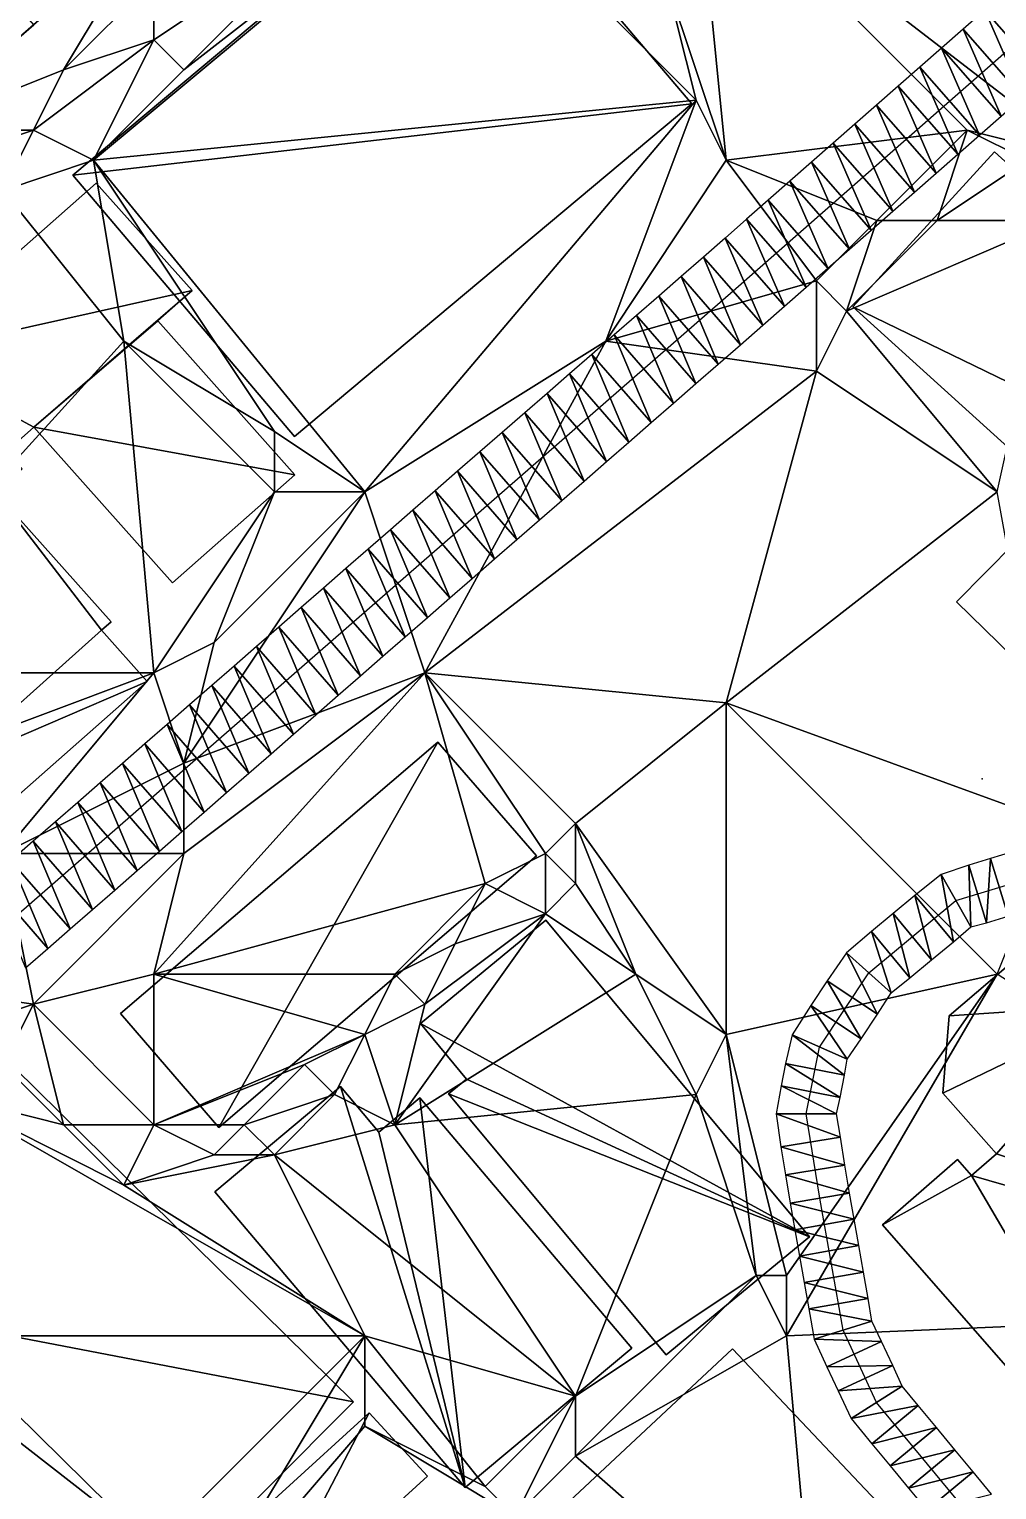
# Model space of a CAD drawing. Header units: metres. Extents: x -1103 to 901, y -902 to 905.
# Drawn here: x -598.3 to -534, y -18.2 to 78.7 of the extents above; entities that cross this region are included whole.
import ezdxf

# ---------------------------------------------------------------- set-up
doc = ezdxf.new("R2010")
doc.units = ezdxf.units.M
for name, color, linetype in [('OSM_BUILDING_FOOTPRINTS', 7, 'CONTINUOUS'), ('OSM_BUILDING_ROOFS', 1, 'CONTINUOUS'), ('OSM_BUILDING_WALLS', 8, 'CONTINUOUS'), ('OSM_ROAD_AXES', 2, 'CONTINUOUS'), ('OSM_ROAD_SURFACE', 9, 'CONTINUOUS'), ('OSM_TERRAIN', 3, 'CONTINUOUS'), ('OSM_TREES', 3, 'CONTINUOUS')]:
    doc.layers.add(name, color=color, linetype=linetype)

msp = doc.modelspace()

# ---------------------------------------------------------------- linework, layer by layer
at = {"layer": 'OSM_BUILDING_FOOTPRINTS'}
for points in [[(-568.991, 91.101, 11.291), (-554.278, 73.75, 11.291), (-580.663, 51.664, 11.291), (-595.376, 69.016, 11.291), (-568.991, 91.101, 11.291)], [(-534.183, 70.554, 12.477), (-498.822, 38.571, 12.477), (-508.25, 28.298, 12.477), (-543.6, 60.269, 12.477), (-534.183, 70.554, 12.477)], [(-593.829, 68.474, 10.467), (-587.462, 61.352, 10.467), (-589.739, 59.339, 10.467), (-580.63, 49.132, 10.467), (-588.755, 41.966, 10.467), (-597.963, 52.284, 10.467), (-599.786, 50.68, 10.467), (-598.747, 49.519, 10.467), (-600.516, 47.959, 10.467), (-592.845, 39.378, 10.467), (-593.486, 38.825, 10.467), (-590.446, 35.419, 10.467), (-602.959, 24.393, 10.467), (-605.921, 27.71, 10.467), (-603.611, 29.756, 10.467), (-610.973, 37.984, 10.467), (-613.603, 35.673, 10.467), (-622.856, 46.024, 10.467), (-608.375, 58.797, 10.467), (-606.806, 57.039, 10.467), (-593.829, 68.474, 10.467)], [(-536.703, 40.705, 12.965), (-532.845, 44.598, 12.965), (-525.439, 37.344, 12.965), (-529.297, 33.462, 12.965), (-536.703, 40.705, 12.965)], [(-592.225, 13.378, 11.656), (-571.146, 31.393, 11.656), (-564.602, 23.84, 11.656), (-585.692, 5.825, 11.656), (-592.225, 13.378, 11.656)], [(-563.983, 19.571, 12.97), (-546.474, -1.429, 12.97), (-555.991, -9.27, 12.97), (-570.427, 8.048, 12.97), (-569.233, 9.032, 12.97), (-572.306, 12.726, 12.97), (-563.983, 19.571, 12.97)], [(-516.684, 13.666, 13.575), (-516.231, 14.319, 13.575), (-495.726, -8.894, 13.575), (-517.855, -27.794, 13.575), (-541.621, -0.644, 13.575), (-536.647, 3.702, 13.575), (-535.707, 2.64, 13.575), (-534.06, 4.078, 13.575), (-537.62, 8.092, 13.575), (-537.2, 13.235, 13.575), (-532.502, 17.238, 13.575), (-527.749, 16.531, 13.575), (-525.361, 14.02, 13.575), (-520.929, 18.189, 13.575), (-516.684, 13.666, 13.575)], [(-605.556, -6.86, 12.326), (-612.277, -0.247, 12.326), (-605.224, 6.809, 12.326), (-600.781, 11.266, 12.326), (-576.739, -12.389, 12.326), (-588.234, -23.913, 12.326), (-605.556, -6.86, 12.326)], [(-585.958, 1.556, 12.648), (-577.612, 8.534, 12.648), (-575.059, 5.515, 12.648), (-572.34, 7.794, 12.648), (-558.268, -8.828, 12.648), (-569.333, -18.073, 12.648), (-585.958, 1.556, 12.648)], [(-551.569, -8.872, 13.722), (-540.096, -21.004, 13.722), (-553.448, -33.467, 13.722), (-555.018, -31.809, 13.722), (-566.381, -42.414, 13.722), (-570.946, -37.582, 13.722), (-576.285, -31.941, 13.722), (-551.569, -8.872, 13.722)], [(-571.82, -17.31, 13.683), (-583.382, -27.839, 13.683), (-587.262, -23.636, 13.683), (-575.7, -13.108, 13.683), (-571.82, -17.31, 13.683)]]:
    msp.add_polyline3d(points, close=True, dxfattribs=at)
at = {"layer": 'OSM_BUILDING_ROOFS'}
for points in [[(-655.099, 48.49, 55.066), (-589.717, 111.184, 55.066), (-605.203, 113.882, 55.066)], [(-655.099, 48.49, 55.066), (-586.114, 106.993, 55.066), (-589.717, 111.184, 55.066)], [(-554.278, 73.75, 80.491), (-568.991, 91.101, 80.491), (-595.376, 69.016, 80.491)], [(-554.278, 73.75, 80.491), (-595.376, 69.016, 80.491), (-580.663, 51.664, 80.491)], [(-498.822, 38.571, 24.077), (-534.183, 70.554, 24.077), (-543.6, 60.269, 24.077)], [(-587.462, 61.352, 38.067), (-593.829, 68.474, 38.067), (-606.806, 57.039, 38.067)], [(-597.963, 52.284, 38.067), (-587.462, 61.352, 38.067), (-606.806, 57.039, 38.067)], [(-597.963, 52.284, 38.067), (-589.739, 59.339, 38.067), (-587.462, 61.352, 38.067)], [(-498.822, 38.571, 24.077), (-543.6, 60.269, 24.077), (-508.25, 28.298, 24.077)], [(-597.963, 52.284, 38.067), (-580.63, 49.132, 38.067), (-589.739, 59.339, 38.067)], [(-599.786, 50.68, 38.067), (-597.963, 52.284, 38.067), (-606.806, 57.039, 38.067)], [(-597.963, 52.284, 38.067), (-588.755, 41.966, 38.067), (-580.63, 49.132, 38.067)], [(-603.611, 29.756, 38.067), (-593.486, 38.825, 38.067), (-600.516, 47.959, 38.067)], [(-593.486, 38.825, 38.067), (-592.845, 39.378, 38.067), (-600.516, 47.959, 38.067)], [(-532.845, 44.598, 22.965), (-536.703, 40.705, 22.965), (-529.297, 33.462, 22.965)], [(-603.611, 29.756, 38.067), (-590.446, 35.419, 38.067), (-593.486, 38.825, 38.067)], [(-603.611, 29.756, 38.067), (-602.959, 24.393, 38.067), (-590.446, 35.419, 38.067)], [(-571.146, 31.393, 32.856), (-592.225, 13.378, 32.856), (-585.692, 5.825, 32.856)], [(-571.146, 31.393, 32.856), (-585.692, 5.825, 32.856), (-564.602, 23.84, 32.856)], [(-546.474, -1.429, 24.57), (-563.983, 19.571, 24.57), (-572.306, 12.726, 24.57)], [(-525.361, 14.02, 21.975), (-532.502, 17.238, 21.975), (-537.2, 13.235, 21.975)], [(-525.361, 14.02, 21.975), (-537.2, 13.235, 21.975), (-537.62, 8.092, 21.975)], [(-525.361, 14.02, 21.975), (-537.62, 8.092, 21.975), (-534.06, 4.078, 21.975)], [(-495.726, -8.894, 21.975), (-525.361, 14.02, 21.975), (-534.06, 4.078, 21.975)], [(-546.474, -1.429, 24.57), (-572.306, 12.726, 24.57), (-569.233, 9.032, 24.57)], [(-605.556, -6.86, 23.926), (-576.739, -12.389, 23.926), (-600.781, 11.266, 23.926)], [(-546.474, -1.429, 24.57), (-569.233, 9.032, 24.57), (-570.427, 8.048, 24.57)], [(-577.612, 8.534, 17.848), (-585.958, 1.556, 17.848), (-569.333, -18.073, 17.848)], [(-569.333, -18.073, 17.848), (-575.059, 5.515, 17.848), (-577.612, 8.534, 17.848)], [(-569.333, -18.073, 17.848), (-572.34, 7.794, 17.848), (-575.059, 5.515, 17.848)], [(-569.333, -18.073, 17.848), (-558.268, -8.828, 17.848), (-572.34, 7.794, 17.848)], [(-546.474, -1.429, 24.57), (-570.427, 8.048, 24.57), (-555.991, -9.27, 24.57)], [(-495.726, -8.894, 21.975), (-534.06, 4.078, 21.975), (-535.707, 2.64, 21.975)], [(-535.707, 2.64, 21.975), (-536.647, 3.702, 21.975), (-541.621, -0.644, 21.975)], [(-535.707, 2.64, 21.975), (-541.621, -0.644, 21.975), (-517.855, -27.794, 21.975)], [(-535.707, 2.64, 21.975), (-517.855, -27.794, 21.975), (-495.726, -8.894, 21.975)], [(-605.556, -6.86, 23.926), (-588.234, -23.913, 23.926), (-576.739, -12.389, 23.926)], [(-540.096, -21.004, 18.922), (-551.569, -8.872, 18.922), (-576.285, -31.941, 18.922)], [(-583.382, -27.839, 34.883), (-575.7, -13.108, 34.883), (-587.262, -23.636, 34.883)], [(-583.382, -27.839, 34.883), (-571.82, -17.31, 34.883), (-575.7, -13.108, 34.883)]]:
    msp.add_3dface(points, dxfattribs=at)
at = {"layer": 'OSM_BUILDING_WALLS'}
for points in [[(-655.099, 48.49, 14.666), (-586.114, 106.993, 14.666), (-586.114, 106.993, 55.066)], [(-655.099, 48.49, 14.666), (-586.114, 106.993, 55.066), (-655.099, 48.49, 55.066)], [(-568.991, 91.101, 11.291), (-595.376, 69.016, 11.291), (-595.376, 69.016, 80.491)], [(-568.991, 91.101, 11.291), (-595.376, 69.016, 80.491), (-568.991, 91.101, 80.491)], [(-554.278, 73.75, 11.291), (-568.991, 91.101, 11.291), (-568.991, 91.101, 80.491)], [(-554.278, 73.75, 11.291), (-568.991, 91.101, 80.491), (-554.278, 73.75, 80.491)], [(-580.663, 51.664, 11.291), (-554.278, 73.75, 11.291), (-554.278, 73.75, 80.491)], [(-580.663, 51.664, 11.291), (-554.278, 73.75, 80.491), (-580.663, 51.664, 80.491)], [(-534.183, 70.554, 12.477), (-543.6, 60.269, 12.477), (-543.6, 60.269, 24.077)], [(-534.183, 70.554, 12.477), (-543.6, 60.269, 24.077), (-534.183, 70.554, 24.077)], [(-498.822, 38.571, 12.477), (-534.183, 70.554, 12.477), (-534.183, 70.554, 24.077)], [(-498.822, 38.571, 12.477), (-534.183, 70.554, 24.077), (-498.822, 38.571, 24.077)], [(-595.376, 69.016, 11.291), (-580.663, 51.664, 11.291), (-580.663, 51.664, 80.491)], [(-595.376, 69.016, 11.291), (-580.663, 51.664, 80.491), (-595.376, 69.016, 80.491)], [(-593.829, 68.474, 10.467), (-606.806, 57.039, 10.467), (-606.806, 57.039, 38.067)], [(-593.829, 68.474, 10.467), (-606.806, 57.039, 38.067), (-593.829, 68.474, 38.067)], [(-587.462, 61.352, 10.467), (-593.829, 68.474, 10.467), (-593.829, 68.474, 38.067)], [(-587.462, 61.352, 10.467), (-593.829, 68.474, 38.067), (-587.462, 61.352, 38.067)], [(-589.739, 59.339, 10.467), (-587.462, 61.352, 10.467), (-587.462, 61.352, 38.067)], [(-589.739, 59.339, 10.467), (-587.462, 61.352, 38.067), (-589.739, 59.339, 38.067)], [(-543.6, 60.269, 12.477), (-508.25, 28.298, 12.477), (-508.25, 28.298, 24.077)], [(-543.6, 60.269, 12.477), (-508.25, 28.298, 24.077), (-543.6, 60.269, 24.077)], [(-580.63, 49.132, 10.467), (-589.739, 59.339, 10.467), (-589.739, 59.339, 38.067)], [(-580.63, 49.132, 10.467), (-589.739, 59.339, 38.067), (-580.63, 49.132, 38.067)], [(-599.786, 50.68, 10.467), (-597.963, 52.284, 10.467), (-597.963, 52.284, 38.067)], [(-599.786, 50.68, 10.467), (-597.963, 52.284, 38.067), (-599.786, 50.68, 38.067)], [(-597.963, 52.284, 10.467), (-588.755, 41.966, 10.467), (-588.755, 41.966, 38.067)], [(-597.963, 52.284, 10.467), (-588.755, 41.966, 38.067), (-597.963, 52.284, 38.067)], [(-588.755, 41.966, 10.467), (-580.63, 49.132, 10.467), (-580.63, 49.132, 38.067)], [(-588.755, 41.966, 10.467), (-580.63, 49.132, 38.067), (-588.755, 41.966, 38.067)], [(-592.845, 39.378, 10.467), (-600.516, 47.959, 10.467), (-600.516, 47.959, 38.067)], [(-592.845, 39.378, 10.467), (-600.516, 47.959, 38.067), (-592.845, 39.378, 38.067)], [(-532.845, 44.598, 12.965), (-536.703, 40.705, 12.965), (-536.703, 40.705, 22.965)], [(-532.845, 44.598, 12.965), (-536.703, 40.705, 22.965), (-532.845, 44.598, 22.965)], [(-536.703, 40.705, 12.965), (-529.297, 33.462, 12.965), (-529.297, 33.462, 22.965)], [(-536.703, 40.705, 12.965), (-529.297, 33.462, 22.965), (-536.703, 40.705, 22.965)], [(-593.486, 38.825, 10.467), (-592.845, 39.378, 10.467), (-592.845, 39.378, 38.067)], [(-593.486, 38.825, 10.467), (-592.845, 39.378, 38.067), (-593.486, 38.825, 38.067)], [(-590.446, 35.419, 10.467), (-593.486, 38.825, 10.467), (-593.486, 38.825, 38.067)], [(-590.446, 35.419, 10.467), (-593.486, 38.825, 38.067), (-590.446, 35.419, 38.067)], [(-602.959, 24.393, 10.467), (-590.446, 35.419, 10.467), (-590.446, 35.419, 38.067)], [(-602.959, 24.393, 10.467), (-590.446, 35.419, 38.067), (-602.959, 24.393, 38.067)], [(-571.146, 31.393, 11.656), (-592.225, 13.378, 11.656), (-592.225, 13.378, 32.856)], [(-571.146, 31.393, 11.656), (-592.225, 13.378, 32.856), (-571.146, 31.393, 32.856)], [(-564.602, 23.84, 11.656), (-571.146, 31.393, 11.656), (-571.146, 31.393, 32.856)], [(-564.602, 23.84, 11.656), (-571.146, 31.393, 32.856), (-564.602, 23.84, 32.856)], [(-585.692, 5.825, 11.656), (-564.602, 23.84, 11.656), (-564.602, 23.84, 32.856)], [(-585.692, 5.825, 11.656), (-564.602, 23.84, 32.856), (-585.692, 5.825, 32.856)], [(-563.983, 19.571, 12.97), (-572.306, 12.726, 12.97), (-572.306, 12.726, 24.57)], [(-563.983, 19.571, 12.97), (-572.306, 12.726, 24.57), (-563.983, 19.571, 24.57)], [(-546.474, -1.429, 12.97), (-563.983, 19.571, 12.97), (-563.983, 19.571, 24.57)], [(-546.474, -1.429, 12.97), (-563.983, 19.571, 24.57), (-546.474, -1.429, 24.57)], [(-532.502, 17.238, 13.575), (-537.2, 13.235, 13.575), (-537.2, 13.235, 21.975)], [(-532.502, 17.238, 13.575), (-537.2, 13.235, 21.975), (-532.502, 17.238, 21.975)], [(-592.225, 13.378, 11.656), (-585.692, 5.825, 11.656), (-585.692, 5.825, 32.856)], [(-592.225, 13.378, 11.656), (-585.692, 5.825, 32.856), (-592.225, 13.378, 32.856)], [(-572.306, 12.726, 12.97), (-569.233, 9.032, 12.97), (-569.233, 9.032, 24.57)], [(-572.306, 12.726, 12.97), (-569.233, 9.032, 24.57), (-572.306, 12.726, 24.57)], [(-537.2, 13.235, 13.575), (-537.62, 8.092, 13.575), (-537.62, 8.092, 21.975)], [(-537.2, 13.235, 13.575), (-537.62, 8.092, 21.975), (-537.2, 13.235, 21.975)], [(-576.739, -12.389, 12.326), (-600.781, 11.266, 12.326), (-600.781, 11.266, 23.926)], [(-576.739, -12.389, 12.326), (-600.781, 11.266, 23.926), (-576.739, -12.389, 23.926)], [(-569.233, 9.032, 12.97), (-570.427, 8.048, 12.97), (-570.427, 8.048, 24.57)], [(-569.233, 9.032, 12.97), (-570.427, 8.048, 24.57), (-569.233, 9.032, 24.57)], [(-577.612, 8.534, 12.648), (-585.958, 1.556, 12.648), (-585.958, 1.556, 17.848)], [(-577.612, 8.534, 12.648), (-585.958, 1.556, 17.848), (-577.612, 8.534, 17.848)], [(-575.059, 5.515, 12.648), (-577.612, 8.534, 12.648), (-577.612, 8.534, 17.848)], [(-575.059, 5.515, 12.648), (-577.612, 8.534, 17.848), (-575.059, 5.515, 17.848)], [(-572.34, 7.794, 12.648), (-575.059, 5.515, 12.648), (-575.059, 5.515, 17.848)], [(-572.34, 7.794, 12.648), (-575.059, 5.515, 17.848), (-572.34, 7.794, 17.848)], [(-558.268, -8.828, 12.648), (-572.34, 7.794, 12.648), (-572.34, 7.794, 17.848)], [(-558.268, -8.828, 12.648), (-572.34, 7.794, 17.848), (-558.268, -8.828, 17.848)], [(-570.427, 8.048, 12.97), (-555.991, -9.27, 12.97), (-555.991, -9.27, 24.57)], [(-570.427, 8.048, 12.97), (-555.991, -9.27, 24.57), (-570.427, 8.048, 24.57)], [(-537.62, 8.092, 13.575), (-534.06, 4.078, 13.575), (-534.06, 4.078, 21.975)], [(-537.62, 8.092, 13.575), (-534.06, 4.078, 21.975), (-537.62, 8.092, 21.975)], [(-534.06, 4.078, 13.575), (-535.707, 2.64, 13.575), (-535.707, 2.64, 21.975)], [(-534.06, 4.078, 13.575), (-535.707, 2.64, 21.975), (-534.06, 4.078, 21.975)], [(-536.647, 3.702, 13.575), (-541.621, -0.644, 13.575), (-541.621, -0.644, 21.975)], [(-536.647, 3.702, 13.575), (-541.621, -0.644, 21.975), (-536.647, 3.702, 21.975)], [(-535.707, 2.64, 13.575), (-536.647, 3.702, 13.575), (-536.647, 3.702, 21.975)], [(-535.707, 2.64, 13.575), (-536.647, 3.702, 21.975), (-535.707, 2.64, 21.975)], [(-585.958, 1.556, 12.648), (-569.333, -18.073, 12.648), (-569.333, -18.073, 17.848)], [(-585.958, 1.556, 12.648), (-569.333, -18.073, 17.848), (-585.958, 1.556, 17.848)], [(-541.621, -0.644, 13.575), (-517.855, -27.794, 13.575), (-517.855, -27.794, 21.975)], [(-541.621, -0.644, 13.575), (-517.855, -27.794, 21.975), (-541.621, -0.644, 21.975)], [(-555.991, -9.27, 12.97), (-546.474, -1.429, 12.97), (-546.474, -1.429, 24.57)], [(-555.991, -9.27, 12.97), (-546.474, -1.429, 24.57), (-555.991, -9.27, 24.57)], [(-605.556, -6.86, 12.326), (-588.234, -23.913, 12.326), (-588.234, -23.913, 23.926)], [(-605.556, -6.86, 12.326), (-588.234, -23.913, 23.926), (-605.556, -6.86, 23.926)], [(-551.569, -8.872, 13.722), (-576.285, -31.941, 13.722), (-576.285, -31.941, 18.922)], [(-551.569, -8.872, 13.722), (-576.285, -31.941, 18.922), (-551.569, -8.872, 18.922)], [(-569.333, -18.073, 12.648), (-558.268, -8.828, 12.648), (-558.268, -8.828, 17.848)], [(-569.333, -18.073, 12.648), (-558.268, -8.828, 17.848), (-569.333, -18.073, 17.848)], [(-540.096, -21.004, 13.722), (-551.569, -8.872, 13.722), (-551.569, -8.872, 18.922)], [(-540.096, -21.004, 13.722), (-551.569, -8.872, 18.922), (-540.096, -21.004, 18.922)], [(-588.234, -23.913, 12.326), (-576.739, -12.389, 12.326), (-576.739, -12.389, 23.926)], [(-588.234, -23.913, 12.326), (-576.739, -12.389, 23.926), (-588.234, -23.913, 23.926)], [(-575.7, -13.108, 13.683), (-587.262, -23.636, 13.683), (-587.262, -23.636, 34.883)], [(-575.7, -13.108, 13.683), (-587.262, -23.636, 34.883), (-575.7, -13.108, 34.883)], [(-571.82, -17.31, 13.683), (-575.7, -13.108, 13.683), (-575.7, -13.108, 34.883)], [(-571.82, -17.31, 13.683), (-575.7, -13.108, 34.883), (-571.82, -17.31, 34.883)], [(-583.382, -27.839, 13.683), (-571.82, -17.31, 13.683), (-571.82, -17.31, 34.883)], [(-583.382, -27.839, 13.683), (-571.82, -17.31, 34.883), (-583.382, -27.839, 34.883)]]:
    msp.add_3dface(points, dxfattribs=at)
at = {"layer": 'OSM_ROAD_AXES'}
for points in [[(-442.15, 156.582, 13.492), (-452.386, 147.746, 13.94), (-489.979, 114.879, 14.143), (-529.971, 80.219, 14.083), (-551.537, 61.319, 13.993), (-625.729, -3.299, 14.549)], [(-515.39, -34.473, 15.973), (-519.922, -34.285, 15.976), (-523.106, -33.401, 15.952), (-527.406, -30.083, 15.911), (-542.008, -12.422, 15.909), (-544.241, -7.622, 15.937), (-545.788, 1.136, 15.724), (-546.684, 6.721, 15.798), (-545.8, 11.156, 15.866), (-542.528, 16.088, 15.838), (-536.747, 20.877, 15.698), (-530.966, 22.635, 15.567), (-523.029, 22.934, 15.301), (-515.999, 19.76, 15.198), (-505.022, 7.838, 15.401), (-495.461, -2.701, 15.844), (-489.757, -8.739, 15.911), (-483.976, -15.275, 15.769)]]:
    msp.add_polyline3d(points, dxfattribs=at)
at = {"layer": 'OSM_ROAD_SURFACE'}
for points in [[(-601.904, 83.514, 14.148), (-599.474, 77.68, 13.953), (-597.974, 78.981, 14.004)], [(-533.386, 81.215, 14.13), (-534.824, 79.955, 14.138), (-530.869, 75.443, 14.157)], [(-534.824, 79.955, 14.138), (-536.262, 78.695, 14.145), (-532.307, 74.183, 14.165)], [(-534.824, 79.955, 14.138), (-532.307, 74.183, 14.165), (-530.869, 75.443, 14.157)], [(-536.262, 78.695, 14.145), (-537.7, 77.435, 14.151), (-533.745, 72.923, 14.132)], [(-536.262, 78.695, 14.145), (-533.745, 72.923, 14.132), (-532.307, 74.183, 14.165)], [(-537.7, 77.435, 14.151), (-539.137, 76.175, 14.095), (-535.183, 71.663, 14.165)], [(-537.7, 77.435, 14.151), (-535.183, 71.663, 14.165), (-533.745, 72.923, 14.132)], [(-539.137, 76.175, 14.095), (-540.575, 74.915, 14.065), (-536.62, 70.403, 14.254)], [(-539.137, 76.175, 14.095), (-536.62, 70.403, 14.254), (-535.183, 71.663, 14.165)], [(-540.575, 74.915, 14.065), (-542.013, 73.655, 14.051), (-538.058, 69.143, 14.226)], [(-540.575, 74.915, 14.065), (-538.058, 69.143, 14.226), (-536.62, 70.403, 14.254)], [(-542.013, 73.655, 14.051), (-543.45, 72.395, 14.037), (-539.496, 67.883, 14.199)], [(-542.013, 73.655, 14.051), (-539.496, 67.883, 14.199), (-538.058, 69.143, 14.226)], [(-543.45, 72.395, 14.037), (-544.888, 71.135, 14.023), (-540.933, 66.623, 14.172)], [(-543.45, 72.395, 14.037), (-540.933, 66.623, 14.172), (-539.496, 67.883, 14.199)], [(-544.888, 71.135, 14.023), (-546.326, 69.875, 14.023), (-542.371, 65.363, 14.147)], [(-544.888, 71.135, 14.023), (-542.371, 65.363, 14.147), (-540.933, 66.623, 14.172)], [(-546.326, 69.875, 14.023), (-547.763, 68.615, 14.027), (-543.809, 64.103, 14.108)], [(-546.326, 69.875, 14.023), (-543.809, 64.103, 14.108), (-542.371, 65.363, 14.147)], [(-547.763, 68.615, 14.027), (-549.201, 67.355, 14.026), (-545.247, 62.843, 14.088)], [(-547.763, 68.615, 14.027), (-545.247, 62.843, 14.088), (-543.809, 64.103, 14.108)], [(-549.201, 67.355, 14.026), (-550.639, 66.095, 14.021), (-546.684, 61.583, 14.088)], [(-549.201, 67.355, 14.026), (-546.684, 61.583, 14.088), (-545.247, 62.843, 14.088)], [(-550.639, 66.095, 14.021), (-552.077, 64.835, 14.016), (-548.122, 60.323, 14.099)], [(-550.639, 66.095, 14.021), (-548.122, 60.323, 14.099), (-546.684, 61.583, 14.088)], [(-552.077, 64.835, 14.016), (-553.511, 63.579, 14.011), (-549.563, 59.06, 14.11)], [(-552.077, 64.835, 14.016), (-549.563, 59.06, 14.11), (-548.122, 60.323, 14.099)], [(-553.511, 63.579, 14.011), (-554.991, 62.289, 14.006), (-551.051, 57.765, 14.121)], [(-553.511, 63.579, 14.011), (-551.051, 57.765, 14.121), (-549.563, 59.06, 14.11)], [(-554.991, 62.289, 14.006), (-556.475, 60.997, 14), (-552.534, 56.472, 14.123)], [(-554.991, 62.289, 14.006), (-552.534, 56.472, 14.123), (-551.051, 57.765, 14.121)], [(-556.475, 60.997, 14), (-557.959, 59.704, 13.995), (-554.018, 55.18, 14.105)], [(-556.475, 60.997, 14), (-554.018, 55.18, 14.105), (-552.534, 56.472, 14.123)], [(-557.959, 59.704, 13.995), (-559.443, 58.412, 13.99), (-555.502, 53.888, 14.087)], [(-557.959, 59.704, 13.995), (-555.502, 53.888, 14.087), (-554.018, 55.18, 14.105)], [(-559.443, 58.412, 13.99), (-560.927, 57.12, 13.974), (-556.986, 52.595, 14.069)], [(-559.443, 58.412, 13.99), (-556.986, 52.595, 14.069), (-555.502, 53.888, 14.087)], [(-560.927, 57.12, 13.974), (-562.41, 55.827, 13.952), (-558.47, 51.303, 14.051)], [(-560.927, 57.12, 13.974), (-558.47, 51.303, 14.051), (-556.986, 52.595, 14.069)], [(-562.41, 55.827, 13.952), (-563.894, 54.535, 13.93), (-559.954, 50.01, 14.032)], [(-562.41, 55.827, 13.952), (-559.954, 50.01, 14.032), (-558.47, 51.303, 14.051)], [(-563.894, 54.535, 13.93), (-565.378, 53.243, 13.908), (-561.437, 48.718, 14.014)], [(-563.894, 54.535, 13.93), (-561.437, 48.718, 14.014), (-559.954, 50.01, 14.032)], [(-565.378, 53.243, 13.908), (-566.862, 51.95, 13.885), (-562.921, 47.426, 13.996)], [(-565.378, 53.243, 13.908), (-562.921, 47.426, 13.996), (-561.437, 48.718, 14.014)], [(-566.862, 51.95, 13.885), (-568.346, 50.658, 13.863), (-564.405, 46.133, 13.978)], [(-566.862, 51.95, 13.885), (-564.405, 46.133, 13.978), (-562.921, 47.426, 13.996)], [(-568.346, 50.658, 13.863), (-569.83, 49.365, 13.841), (-565.889, 44.841, 13.959)], [(-568.346, 50.658, 13.863), (-565.889, 44.841, 13.959), (-564.405, 46.133, 13.978)], [(-569.83, 49.365, 13.841), (-571.313, 48.073, 13.819), (-567.373, 43.549, 13.941)], [(-569.83, 49.365, 13.841), (-567.373, 43.549, 13.941), (-565.889, 44.841, 13.959)], [(-571.313, 48.073, 13.819), (-572.797, 46.781, 13.797), (-568.857, 42.256, 13.922)], [(-571.313, 48.073, 13.819), (-568.857, 42.256, 13.922), (-567.373, 43.549, 13.941)], [(-572.797, 46.781, 13.797), (-574.281, 45.488, 13.775), (-570.34, 40.964, 13.899)], [(-572.797, 46.781, 13.797), (-570.34, 40.964, 13.899), (-568.857, 42.256, 13.922)], [(-574.281, 45.488, 13.775), (-575.765, 44.196, 13.73), (-571.824, 39.671, 13.877)], [(-574.281, 45.488, 13.775), (-571.824, 39.671, 13.877), (-570.34, 40.964, 13.899)], [(-575.765, 44.196, 13.73), (-577.249, 42.904, 13.667), (-573.308, 38.379, 13.844)], [(-575.765, 44.196, 13.73), (-573.308, 38.379, 13.844), (-571.824, 39.671, 13.877)], [(-577.249, 42.904, 13.667), (-578.733, 41.611, 13.604), (-574.792, 37.087, 13.781)], [(-577.249, 42.904, 13.667), (-574.792, 37.087, 13.781), (-573.308, 38.379, 13.844)], [(-578.733, 41.611, 13.604), (-580.216, 40.319, 13.54), (-576.276, 35.794, 13.717)], [(-578.733, 41.611, 13.604), (-576.276, 35.794, 13.717), (-574.792, 37.087, 13.781)], [(-580.216, 40.319, 13.54), (-581.7, 39.026, 13.477), (-577.76, 34.502, 13.654)], [(-580.216, 40.319, 13.54), (-577.76, 34.502, 13.654), (-576.276, 35.794, 13.717)], [(-581.7, 39.026, 13.477), (-583.184, 37.734, 13.409), (-579.243, 33.21, 13.589)], [(-581.7, 39.026, 13.477), (-579.243, 33.21, 13.589), (-577.76, 34.502, 13.654)], [(-583.184, 37.734, 13.409), (-584.668, 36.442, 13.337), (-580.727, 31.917, 13.503)], [(-583.184, 37.734, 13.409), (-580.727, 31.917, 13.503), (-579.243, 33.21, 13.589)], [(-584.668, 36.442, 13.337), (-586.152, 35.149, 13.265), (-582.211, 30.625, 13.418)], [(-584.668, 36.442, 13.337), (-582.211, 30.625, 13.418), (-580.727, 31.917, 13.503)], [(-586.152, 35.149, 13.265), (-587.636, 33.857, 13.126), (-583.695, 29.332, 13.333)], [(-586.152, 35.149, 13.265), (-583.695, 29.332, 13.333), (-582.211, 30.625, 13.418)], [(-587.636, 33.857, 13.126), (-589.119, 32.565, 12.95), (-585.179, 28.04, 13.247)], [(-587.636, 33.857, 13.126), (-585.179, 28.04, 13.247), (-583.695, 29.332, 13.333)], [(-589.119, 32.565, 12.95), (-590.603, 31.272, 12.944), (-586.663, 26.748, 13.162)], [(-589.119, 32.565, 12.95), (-586.663, 26.748, 13.162), (-585.179, 28.04, 13.247)], [(-590.603, 31.272, 12.944), (-592.087, 29.98, 12.938), (-588.146, 25.455, 13.079)], [(-590.603, 31.272, 12.944), (-588.146, 25.455, 13.079), (-586.663, 26.748, 13.162)], [(-592.087, 29.98, 12.938), (-593.571, 28.688, 12.932), (-589.63, 24.163, 13.017)], [(-592.087, 29.98, 12.938), (-589.63, 24.163, 13.017), (-588.146, 25.455, 13.079)], [(-593.571, 28.688, 12.932), (-595.055, 27.395, 12.925), (-591.114, 22.871, 13.015)], [(-593.571, 28.688, 12.932), (-591.114, 22.871, 13.015), (-589.63, 24.163, 13.017)], [(-595.055, 27.395, 12.925), (-596.539, 26.103, 12.919), (-592.598, 21.578, 13.021)], [(-595.055, 27.395, 12.925), (-592.598, 21.578, 13.021), (-591.114, 22.871, 13.015)], [(-596.539, 26.103, 12.919), (-598.022, 24.81, 12.895), (-594.082, 20.286, 13.027)], [(-596.539, 26.103, 12.919), (-594.082, 20.286, 13.027), (-592.598, 21.578, 13.021)], [(-598.022, 24.81, 12.895), (-599.506, 23.518, 12.858), (-595.566, 18.994, 13.033)], [(-598.022, 24.81, 12.895), (-595.566, 18.994, 13.033), (-594.082, 20.286, 13.027)], [(-599.506, 23.518, 12.858), (-600.99, 22.226, 12.891), (-597.049, 17.701, 13.039)], [(-599.506, 23.518, 12.858), (-597.049, 17.701, 13.039), (-595.566, 18.994, 13.033)], [(-534.719, 19.403, 15.842), (-534.438, 23.669, 15.585), (-535.883, 23.23, 15.608)], [(-534.719, 19.403, 15.842), (-533.274, 19.842, 15.819), (-534.438, 23.669, 15.585)], [(-533.274, 19.842, 15.819), (-532.993, 24.109, 15.562), (-534.438, 23.669, 15.585)], [(-536.916, 18.139, 15.901), (-537.732, 22.617, 15.641), (-539.468, 21.22, 15.717)], [(-535.761, 19.136, 15.856), (-535.883, 23.23, 15.608), (-537.732, 22.617, 15.641)], [(-536.916, 18.139, 15.901), (-535.761, 19.136, 15.856), (-537.732, 22.617, 15.641)], [(-535.761, 19.136, 15.856), (-534.719, 19.403, 15.842), (-535.883, 23.23, 15.608)], [(-600.99, 22.226, 12.891), (-598.533, 16.409, 13.046), (-597.049, 17.701, 13.039)], [(-538.361, 16.942, 15.927), (-539.468, 21.22, 15.717), (-540.913, 20.023, 15.744)], [(-538.361, 16.942, 15.927), (-536.916, 18.139, 15.901), (-539.468, 21.22, 15.717)], [(-539.807, 15.745, 15.953), (-540.913, 20.023, 15.744), (-542.358, 18.825, 15.77)], [(-539.807, 15.745, 15.953), (-538.361, 16.942, 15.927), (-540.913, 20.023, 15.744)], [(-541.036, 14.756, 15.974), (-542.358, 18.825, 15.77), (-544.02, 17.42, 15.801)], [(-541.036, 14.756, 15.974), (-539.807, 15.745, 15.953), (-542.358, 18.825, 15.77)], [(-541.952, 13.338, 15.968), (-544.02, 17.42, 15.801), (-545.285, 15.55, 15.861)], [(-541.952, 13.338, 15.968), (-541.036, 14.756, 15.974), (-544.02, 17.42, 15.801)], [(-543.042, 11.694, 15.939), (-545.285, 15.55, 15.861), (-546.376, 13.905, 15.913)], [(-543.042, 11.694, 15.939), (-541.952, 13.338, 15.968), (-545.285, 15.55, 15.861)], [(-543.971, 10.345, 15.914), (-546.376, 13.905, 15.913), (-547.628, 11.967, 15.917)], [(-543.971, 10.345, 15.914), (-543.042, 11.694, 15.939), (-546.376, 13.905, 15.913)], [(-544.133, 9.286, 15.898), (-547.628, 11.967, 15.917), (-548.056, 10.069, 15.888)], [(-544.133, 9.286, 15.898), (-543.971, 10.345, 15.914), (-547.628, 11.967, 15.917)], [(-544.428, 7.808, 15.876), (-548.056, 10.069, 15.888), (-548.351, 8.59, 15.865)], [(-544.428, 7.808, 15.876), (-544.133, 9.286, 15.898), (-548.056, 10.069, 15.888)], [(-544.684, 6.723, 15.859), (-548.351, 8.59, 15.865), (-548.684, 6.719, 15.837)], [(-544.684, 6.723, 15.859), (-544.428, 7.808, 15.876), (-548.351, 8.59, 15.865)], [(-544.411, 5.176, 15.839), (-544.684, 6.723, 15.859), (-548.684, 6.719, 15.837)], [(-544.411, 5.176, 15.839), (-548.684, 6.719, 15.837), (-548.36, 4.543, 15.808)], [(-544.112, 3.314, 15.814), (-544.411, 5.176, 15.839), (-548.36, 4.543, 15.808)], [(-544.112, 3.314, 15.814), (-548.36, 4.543, 15.808), (-548.062, 2.681, 15.783)], [(-543.816, 1.468, 15.834), (-544.112, 3.314, 15.814), (-548.062, 2.681, 15.783)], [(-543.816, 1.468, 15.834), (-548.062, 2.681, 15.783), (-547.761, 0.804, 15.759)], [(-543.509, -0.267, 16.001), (-543.816, 1.468, 15.834), (-547.761, 0.804, 15.759)], [(-543.509, -0.267, 16.001), (-547.761, 0.804, 15.759), (-547.448, -0.963, 15.735)], [(-543.2, -2.019, 16), (-543.509, -0.267, 16.001), (-547.448, -0.963, 15.735)], [(-543.2, -2.019, 16), (-547.448, -0.963, 15.735), (-547.139, -2.715, 15.712)], [(-542.89, -3.771, 15.997), (-543.2, -2.019, 16), (-547.139, -2.715, 15.712)], [(-542.89, -3.771, 15.997), (-547.139, -2.715, 15.712), (-546.829, -4.467, 15.876)], [(-542.581, -5.523, 15.994), (-542.89, -3.771, 15.997), (-546.829, -4.467, 15.876)], [(-542.581, -5.523, 15.994), (-546.829, -4.467, 15.876), (-546.52, -6.219, 15.987)], [(-542.333, -7.023, 15.991), (-542.581, -5.523, 15.994), (-546.52, -6.219, 15.987)], [(-542.333, -7.023, 15.991), (-546.52, -6.219, 15.987), (-546.149, -8.222, 15.982)], [(-541.683, -8.379, 15.986), (-542.333, -7.023, 15.991), (-546.149, -8.222, 15.982)], [(-541.683, -8.379, 15.986), (-546.149, -8.222, 15.982), (-545.31, -10.066, 15.971)], [(-540.939, -9.979, 15.976), (-541.683, -8.379, 15.986), (-545.31, -10.066, 15.971)], [(-540.939, -9.979, 15.976), (-545.31, -10.066, 15.971), (-544.566, -11.666, 15.961)], [(-540.322, -11.346, 15.968), (-540.939, -9.979, 15.976), (-544.566, -11.666, 15.961)], [(-540.322, -11.346, 15.968), (-544.566, -11.666, 15.961), (-543.694, -13.498, 15.95)], [(-539.25, -12.619, 15.961), (-540.322, -11.346, 15.968), (-543.694, -13.498, 15.95)], [(-539.25, -12.619, 15.961), (-543.694, -13.498, 15.95), (-542.332, -15.168, 15.94)], [(-538.033, -14.091, 15.953), (-539.25, -12.619, 15.961), (-542.332, -15.168, 15.94)], [(-538.033, -14.091, 15.953), (-542.332, -15.168, 15.94), (-541.116, -16.64, 15.932)], [(-536.816, -15.563, 15.944), (-538.033, -14.091, 15.953), (-541.116, -16.64, 15.932)], [(-536.816, -15.563, 15.944), (-541.116, -16.64, 15.932), (-539.899, -18.112, 15.924)], [(-535.599, -17.035, 15.936), (-536.816, -15.563, 15.944), (-539.899, -18.112, 15.924)], [(-535.599, -17.035, 15.936), (-539.899, -18.112, 15.924), (-538.682, -19.583, 15.915)], [(-534.382, -18.506, 15.927), (-535.599, -17.035, 15.936), (-538.682, -19.583, 15.915)]]:
    msp.add_3dface(points, dxfattribs=at)
at = {"layer": 'OSM_TERRAIN'}
for points in [[(-528, 70, 14.133), (-520, 92, 14.017), (-554, 90, 14.051)], [(-594, 70, 13.484), (-570, 90, 13.484), (-588, 76, 13.356)], [(-594, 70, 13.484), (-554, 74, 13.518), (-570, 90, 13.484)], [(-588, 76, 13.356), (-570, 90, 13.484), (-578, 86, 13.6)], [(-570, 90, 13.484), (-554, 74, 13.518), (-556, 82, 13.888)], [(-556, 82, 13.888), (-552, 70, 13.936), (-554, 90, 14.051)], [(-552, 70, 13.936), (-536, 72, 14.016), (-554, 90, 14.051)], [(-536, 72, 14.016), (-528, 70, 14.133), (-554, 90, 14.051)], [(-606, 72, 13.677), (-596, 76, 13.064), (-590, 86, 14.248)], [(-606, 72, 13.677), (-590, 86, 14.248), (-600, 86, 14.23)], [(-596, 76, 13.064), (-590, 82, 13.333), (-590, 86, 14.248)], [(-588, 76, 13.356), (-578, 86, 13.6), (-590, 78, 12.963)], [(-590, 78, 12.963), (-578, 86, 13.6), (-590, 82, 13.333)], [(-596, 76, 13.064), (-590, 78, 12.963), (-590, 82, 13.333)], [(-552, 70, 13.936), (-556, 82, 13.888), (-554, 74, 13.518)], [(-598, 72, 12.677), (-594, 70, 13.484), (-590, 78, 12.963)], [(-598, 72, 12.677), (-590, 78, 12.963), (-596, 76, 13.064)], [(-594, 70, 13.484), (-588, 76, 13.356), (-590, 78, 12.963)], [(-598, 72, 12.677), (-596, 76, 13.064), (-606, 72, 13.677)], [(-594, 70, 13.484), (-576, 48, 13.666), (-554, 74, 13.518)], [(-576, 48, 13.666), (-560, 58, 13.937), (-554, 74, 13.518)], [(-560, 58, 13.937), (-552, 70, 13.936), (-554, 74, 13.518)], [(-604, 70, 12.918), (-598, 72, 12.677), (-606, 72, 13.677)], [(-600, 68, 12.591), (-598, 72, 12.677), (-604, 70, 12.918)], [(-600, 68, 12.591), (-594, 70, 13.484), (-598, 72, 12.677)], [(-542, 66, 14.042), (-536, 72, 14.016), (-552, 70, 13.936)], [(-542, 66, 14.042), (-538, 66, 14.782), (-536, 72, 14.016)], [(-538, 66, 14.782), (-532, 70, 14.73), (-536, 72, 14.016)], [(-532, 70, 14.73), (-528, 70, 14.133), (-536, 72, 14.016)], [(-592, 58, 12.518), (-594, 70, 13.484), (-600, 68, 12.591)], [(-592, 58, 12.518), (-582, 52, 13.325), (-594, 70, 13.484)], [(-582, 52, 13.325), (-576, 48, 13.666), (-594, 70, 13.484)], [(-560, 58, 13.937), (-546, 62, 14.038), (-552, 70, 13.936)], [(-546, 62, 14.038), (-542, 66, 14.042), (-552, 70, 13.936)], [(-538, 66, 14.782), (-530, 66, 14.967), (-532, 70, 14.73)], [(-592, 58, 12.518), (-600, 68, 12.591), (-612, 36, 12.571)], [(-546, 62, 14.038), (-544, 60, 14.863), (-542, 66, 14.042)], [(-544, 60, 14.863), (-534, 48, 14.927), (-530, 66, 14.967)], [(-544, 60, 14.863), (-538, 66, 14.782), (-542, 66, 14.042)], [(-544, 60, 14.863), (-530, 66, 14.967), (-538, 66, 14.782)], [(-546, 56, 14.188), (-546, 62, 14.038), (-560, 58, 13.937)], [(-546, 56, 14.188), (-544, 60, 14.863), (-546, 62, 14.038)], [(-546, 56, 14.188), (-534, 48, 14.927), (-544, 60, 14.863)], [(-590, 36, 12.592), (-592, 58, 12.518), (-612, 36, 12.571)], [(-590, 36, 12.592), (-582, 48, 12.542), (-592, 58, 12.518)], [(-582, 48, 12.542), (-582, 52, 13.325), (-592, 58, 12.518)], [(-576, 48, 13.666), (-572, 36, 13.854), (-560, 58, 13.937)], [(-572, 36, 13.854), (-546, 56, 14.188), (-560, 58, 13.937)], [(-552, 34, 14.871), (-546, 56, 14.188), (-572, 36, 13.854)], [(-552, 34, 14.871), (-534, 48, 14.927), (-546, 56, 14.188)], [(-582, 48, 12.542), (-576, 48, 13.666), (-582, 52, 13.325)], [(-590, 36, 12.592), (-586, 38, 13.194), (-582, 48, 12.542)], [(-588, 30, 13.162), (-572, 36, 13.854), (-576, 48, 13.666)], [(-586, 38, 13.194), (-588, 30, 13.162), (-576, 48, 13.666)], [(-586, 38, 13.194), (-576, 48, 13.666), (-582, 48, 12.542)], [(-552, 34, 14.871), (-530, 26, 15.404), (-534, 48, 14.927)], [(-588, 30, 13.162), (-586, 38, 13.194), (-590, 36, 12.592)], [(-606, 30, 12.41), (-590, 36, 12.592), (-612, 36, 12.571)], [(-600, 24, 12.788), (-590, 36, 12.592), (-606, 30, 12.41)], [(-600, 24, 12.788), (-588, 30, 13.162), (-590, 36, 12.592)], [(-590, 16, 13.645), (-568, 22, 13.748), (-572, 36, 13.854)], [(-590, 16, 13.645), (-572, 36, 13.854), (-588, 24, 12.99)], [(-588, 24, 12.99), (-572, 36, 13.854), (-588, 30, 13.162)], [(-568, 22, 13.748), (-564, 24, 13.855), (-572, 36, 13.854)], [(-564, 24, 13.855), (-562, 26, 14.424), (-572, 36, 13.854)], [(-562, 26, 14.424), (-552, 34, 14.871), (-572, 36, 13.854)], [(-552, 12, 15.844), (-552, 34, 14.871), (-562, 26, 14.424)], [(-552, 12, 15.844), (-534, 16, 15.999), (-552, 34, 14.871)], [(-530, 26, 15.404), (-552, 34, 14.871), (-534, 16, 15.999)], [(-588, 24, 12.99), (-588, 30, 13.162), (-600, 24, 12.788)], [(-562, 22, 14.611), (-562, 26, 14.424), (-564, 24, 13.855)], [(-558, 16, 15.17), (-562, 26, 14.424), (-562, 22, 14.611)], [(-562, 26, 14.424), (-558, 16, 15.17), (-552, 12, 15.844)], [(-612, 16, 13.05), (-598, 14, 13.061), (-600, 24, 12.788)], [(-600, 24, 12.788), (-598, 14, 13.061), (-588, 24, 12.99)], [(-598, 14, 13.061), (-590, 16, 13.645), (-588, 24, 12.99)], [(-568, 22, 13.748), (-564, 20, 15.098), (-564, 24, 13.855)], [(-564, 20, 15.098), (-562, 22, 14.611), (-564, 24, 13.855)], [(-590, 16, 13.645), (-574, 16, 13.89), (-568, 22, 13.748)], [(-574, 16, 13.89), (-570, 18, 14.287), (-568, 22, 13.748)], [(-570, 18, 14.287), (-564, 20, 15.098), (-568, 22, 13.748)], [(-564, 20, 15.098), (-558, 16, 15.17), (-562, 22, 14.611)], [(-574, 6, 15.036), (-564, 20, 15.098), (-572, 14, 14.927)], [(-574, 6, 15.036), (-558, 16, 15.17), (-564, 20, 15.098)], [(-572, 14, 14.927), (-564, 20, 15.098), (-570, 18, 14.287)], [(-572, 14, 14.927), (-570, 18, 14.287), (-574, 16, 13.89)], [(-604, 12, 13.038), (-598, 14, 13.061), (-612, 16, 13.05)], [(-598, 14, 13.061), (-590, 6, 13.867), (-590, 16, 13.645)], [(-590, 6, 13.867), (-576, 12, 13.884), (-590, 16, 13.645)], [(-590, 16, 13.645), (-576, 12, 13.884), (-574, 16, 13.89)], [(-576, 12, 13.884), (-572, 14, 14.927), (-574, 16, 13.89)], [(-574, 6, 15.036), (-554, 8, 15.219), (-558, 16, 15.17)], [(-554, 8, 15.219), (-552, 12, 15.844), (-558, 16, 15.17)], [(-548, -4, 15.639), (-534, 16, 15.999), (-552, 12, 15.844)], [(-548, -8, 15.931), (-500, -6, 16), (-534, 16, 15.999)], [(-548, -8, 15.931), (-534, 16, 15.999), (-548, -4, 15.639)], [(-604, 12, 13.038), (-600, 10, 15.077), (-598, 14, 13.061)], [(-600, 10, 15.077), (-596, 6, 15.077), (-598, 14, 13.061)], [(-596, 6, 15.077), (-590, 6, 13.867), (-598, 14, 13.061)], [(-576, 12, 13.884), (-574, 6, 15.036), (-572, 14, 14.927)], [(-590, 6, 13.867), (-580, 10, 13.807), (-576, 12, 13.884)], [(-578, 8, 14.825), (-576, 12, 13.884), (-580, 10, 13.807)], [(-578, 8, 14.825), (-574, 6, 15.036), (-576, 12, 13.884)], [(-550, -4, 15.186), (-552, 12, 15.844), (-554, 8, 15.219)], [(-550, -4, 15.186), (-548, -4, 15.639), (-552, 12, 15.844)], [(-604, 8, 14.922), (-596, 6, 15.077), (-600, 10, 15.077)], [(-584, 6, 13.922), (-580, 10, 13.807), (-590, 6, 13.867)], [(-584, 6, 13.922), (-578, 8, 14.825), (-580, 10, 13.807)], [(-608, -8, 15.123), (-576, -8, 15.04), (-604, 8, 14.922)], [(-604, 8, 14.922), (-576, -8, 15.04), (-592, 2, 15.077)], [(-604, 8, 14.922), (-592, 2, 15.077), (-596, 6, 15.077)], [(-582, 4, 14.967), (-578, 8, 14.825), (-584, 6, 13.922)], [(-582, 4, 14.967), (-574, 6, 15.036), (-578, 8, 14.825)], [(-562, -12, 15.043), (-554, 8, 15.219), (-574, 6, 15.036)], [(-562, -12, 15.043), (-550, -4, 15.186), (-554, 8, 15.219)], [(-592, 2, 15.077), (-590, 6, 13.867), (-596, 6, 15.077)], [(-592, 2, 15.077), (-586, 4, 14.143), (-590, 6, 13.867)], [(-586, 4, 14.143), (-584, 6, 13.922), (-590, 6, 13.867)], [(-586, 4, 14.143), (-582, 4, 14.967), (-584, 6, 13.922)], [(-582, 4, 14.967), (-562, -12, 15.043), (-574, 6, 15.036)], [(-576, -8, 15.04), (-582, 4, 14.967), (-592, 2, 15.077)], [(-592, 2, 15.077), (-582, 4, 14.967), (-586, 4, 14.143)], [(-576, -8, 15.04), (-562, -12, 15.043), (-582, 4, 14.967)], [(-562, -16, 15.712), (-550, -4, 15.186), (-562, -12, 15.043)], [(-562, -16, 15.712), (-548, -8, 15.931), (-550, -4, 15.186)], [(-548, -8, 15.931), (-548, -4, 15.639), (-550, -4, 15.186)], [(-546, -30, 15.788), (-500, -6, 16), (-548, -8, 15.931)], [(-518, -36, 15.995), (-500, -6, 16), (-546, -30, 15.788)], [(-602, -20, 15.935), (-590, -22, 15.222), (-608, -8, 15.123)], [(-590, -22, 15.222), (-576, -8, 15.04), (-608, -8, 15.123)], [(-590, -22, 15.222), (-588, -28, 15.961), (-576, -8, 15.04)], [(-588, -28, 15.961), (-576, -14, 15.794), (-576, -8, 15.04)], [(-576, -14, 15.794), (-568, -18, 15.192), (-576, -8, 15.04)], [(-568, -18, 15.192), (-562, -12, 15.043), (-576, -8, 15.04)], [(-546, -30, 15.788), (-548, -8, 15.931), (-562, -16, 15.712)], [(-566, -20, 15.794), (-562, -12, 15.043), (-568, -18, 15.192)], [(-566, -20, 15.794), (-562, -16, 15.712), (-562, -12, 15.043)], [(-588, -28, 15.961), (-566, -20, 15.794), (-576, -14, 15.794)], [(-566, -20, 15.794), (-568, -18, 15.192), (-576, -14, 15.794)], [(-566, -20, 15.794), (-546, -30, 15.788), (-562, -16, 15.712)]]:
    msp.add_3dface(points, dxfattribs=at)
at = {"layer": 'OSM_TREES'}
msp.add_point((-535, 28.95, 15.262), dxfattribs=at)

doc.saveas('drawing.dxf')
